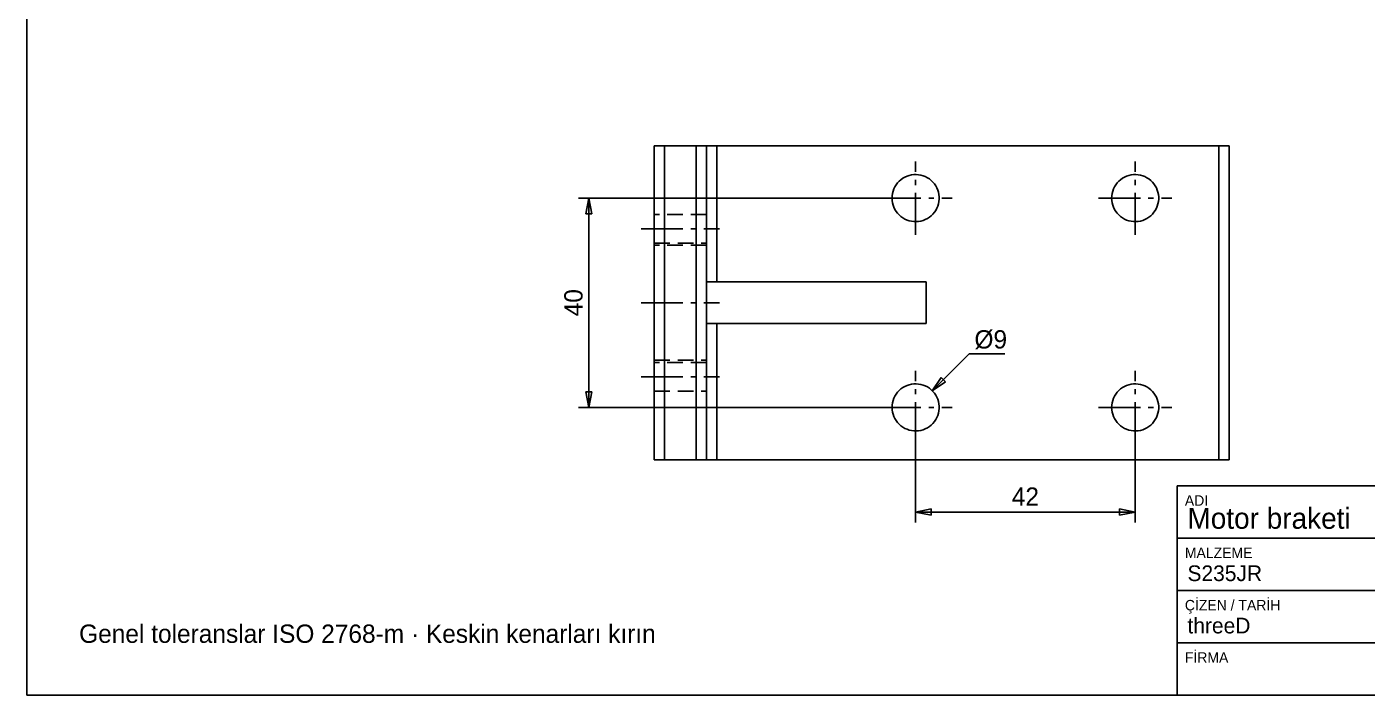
# Model space of a CAD drawing. Header units: millimetres. Extents: x 10 to 410, y 10 to 287.
# Drawn here: x 10 to 266.4, y 10 to 137.7 of the extents above; entities that cross this region are included whole.
import ezdxf
from ezdxf.enums import TextEntityAlignment as Align

# ---------------------------------------------------------------- set-up
doc = ezdxf.new("R2010")
doc.units = ezdxf.units.MM
doc.linetypes.add('CENTER', pattern=[12, 8, -1.5, 1, -1.5])
doc.linetypes.add('HIDDEN', pattern=[4.5, 3, -1.5])

msp = doc.modelspace()

# ---------------------------------------------------------------- linework, layer by layer
at = {"layer": 'CERCEVE', "linetype": 'CONTINUOUS'}
for p, q in [((10, 287), (10, 10)), ((410, 50), (230, 50)), ((230, 50), (230, 10)), ((10, 10), (410, 10)), ((230, 10), (410, 10))]:
    msp.add_line(p, q, dxfattribs=at)
at = {"layer": 'EKSEN', "linetype": 'CENTER'}
for p, q in [((180, 98), (180, 112)), ((222, 98), (222, 112)), ((142, 107.75), (142, 96.25)), ((173, 105), (187, 105)), ((215, 105), (229, 105)), ((127.5, 99.14), (142.5, 99.14)), ((132, 95), (132, 75)), ((138, 95), (138, 75)), ((238, 95), (238, 75)), ((127.5, 85), (142.5, 85)), ((142, 73.75), (142, 62.25)), ((180, 58), (180, 72)), ((222, 58), (222, 72)), ((127.5, 70.86), (142.5, 70.86)), ((173, 65), (187, 65)), ((215, 65), (229, 65))]:
    msp.add_line(p, q, dxfattribs=at)
at = {"layer": 'GIZLI', "linetype": 'HIDDEN'}
for p, q in [((132, 115), (130, 115)), ((130, 115), (130, 55)), ((132, 115), (238, 115)), ((140, 115), (140, 89)), ((238, 115), (240, 115)), ((240, 115), (240, 55)), ((176.2819, 107.5349), (176.5528, 107.8925)), ((176.5528, 107.8925), (176.8579, 108.2214)), ((176.8579, 108.2214), (177.1943, 108.5182)), ((177.1943, 108.5182), (177.5585, 108.7801)), ((177.5585, 108.7801), (177.9471, 109.0044)), ((177.9471, 109.0044), (178.356, 109.1889)), ((178.356, 109.1889), (178.7812, 109.3318)), ((178.7812, 109.3318), (179.2186, 109.4316)), ((179.2186, 109.4316), (179.6637, 109.4874)), ((179.6637, 109.4874), (180.1122, 109.4986)), ((180.1122, 109.4986), (180.5595, 109.4651)), ((180.5595, 109.4651), (181.0013, 109.3872)), ((181.0013, 109.3872), (181.4332, 109.2657)), ((181.4332, 109.2657), (181.8508, 109.1018)), ((181.8508, 109.1018), (182.25, 108.8971)), ((182.25, 108.8971), (182.6268, 108.6537)), ((182.6268, 108.6537), (182.9776, 108.374)), ((182.9776, 108.374), (183.2987, 108.0608)), ((183.2987, 108.0608), (183.5871, 107.7171)), ((183.5871, 107.7171), (183.8398, 107.3465)), ((218.2819, 107.5349), (218.5528, 107.8925)), ((218.5528, 107.8925), (218.8579, 108.2214)), ((218.8579, 108.2214), (219.1943, 108.5182)), ((219.1943, 108.5182), (219.5585, 108.7801)), ((219.5585, 108.7801), (219.9471, 109.0044)), ((219.9471, 109.0044), (220.356, 109.1889)), ((220.356, 109.1889), (220.7812, 109.3318)), ((220.7812, 109.3318), (221.2186, 109.4316)), ((221.2186, 109.4316), (221.6637, 109.4874)), ((221.6637, 109.4874), (222.1122, 109.4986)), ((222.1122, 109.4986), (222.5595, 109.4651)), ((222.5595, 109.4651), (223.0013, 109.3872)), ((223.0013, 109.3872), (223.4332, 109.2657)), ((223.4332, 109.2657), (223.8508, 109.1018)), ((223.8508, 109.1018), (224.25, 108.8971)), ((224.25, 108.8971), (224.6268, 108.6537)), ((224.6268, 108.6537), (224.9776, 108.374)), ((224.9776, 108.374), (225.2987, 108.0608)), ((225.2987, 108.0608), (225.5871, 107.7171)), ((225.5871, 107.7171), (225.8398, 107.3465)), ((175.5, 105), (175.5224, 105.4481)), ((175.5224, 105.4481), (175.5892, 105.8917)), ((175.5892, 105.8917), (175.6999, 106.3264)), ((175.6999, 106.3264), (175.8534, 106.748)), ((175.8534, 106.748), (176.048, 107.1521)), ((176.048, 107.1521), (176.2819, 107.5349)), ((183.8398, 107.3465), (184.0544, 106.9525)), ((184.0544, 106.9525), (184.2286, 106.5391)), ((184.2286, 106.5391), (184.3608, 106.1104)), ((184.3608, 106.1104), (184.4497, 105.6707)), ((184.4497, 105.6707), (184.4944, 105.2243)), ((184.4944, 105.2243), (184.4944, 104.7757)), ((217.5, 105), (217.5224, 105.4481)), ((217.5224, 105.4481), (217.5892, 105.8917)), ((217.5892, 105.8917), (217.6999, 106.3264)), ((217.6999, 106.3264), (217.8534, 106.748)), ((217.8534, 106.748), (218.048, 107.1521)), ((218.048, 107.1521), (218.2819, 107.5349)), ((225.8398, 107.3465), (226.0544, 106.9525)), ((226.0544, 106.9525), (226.2286, 106.5391)), ((226.2286, 106.5391), (226.3608, 106.1104)), ((226.3608, 106.1104), (226.4497, 105.6707)), ((226.4497, 105.6707), (226.4944, 105.2243)), ((226.4944, 105.2243), (226.4944, 104.7757)), ((175.5224, 104.5519), (175.5, 105)), ((175.5892, 104.1083), (175.5224, 104.5519)), ((175.6999, 103.6736), (175.5892, 104.1083)), ((175.8534, 103.252), (175.6999, 103.6736)), ((176.048, 102.8479), (175.8534, 103.252)), ((176.2819, 102.4651), (176.048, 102.8479)), ((183.8398, 102.6535), (183.5871, 102.2829)), ((184.0544, 103.0475), (183.8398, 102.6535)), ((184.2286, 103.4609), (184.0544, 103.0475)), ((184.3608, 103.8896), (184.2286, 103.4609)), ((184.4497, 104.3293), (184.3608, 103.8896)), ((184.4944, 104.7757), (184.4497, 104.3293)), ((217.5224, 104.5519), (217.5, 105)), ((217.5892, 104.1083), (217.5224, 104.5519)), ((217.6999, 103.6736), (217.5892, 104.1083)), ((217.8534, 103.252), (217.6999, 103.6736)), ((218.048, 102.8479), (217.8534, 103.252)), ((218.2819, 102.4651), (218.048, 102.8479)), ((225.8398, 102.6535), (225.5871, 102.2829)), ((226.0544, 103.0475), (225.8398, 102.6535)), ((226.2286, 103.4609), (226.0544, 103.0475)), ((226.3608, 103.8896), (226.2286, 103.4609)), ((226.4497, 104.3293), (226.3608, 103.8896)), ((226.4944, 104.7757), (226.4497, 104.3293)), ((130, 101.89), (130, 96.39)), ((130, 96.39), (130, 101.89)), ((130, 101.89), (130, 96.39)), ((130, 96.39), (130, 101.89)), ((140, 101.89), (130, 101.89)), ((140, 101.89), (130, 101.89)), ((140, 101.89), (140, 96.39)), ((140, 96.39), (140, 101.89)), ((140, 101.89), (140, 96.39)), ((140, 96.39), (140, 101.89)), ((176.5528, 102.1075), (176.2819, 102.4651)), ((176.8579, 101.7786), (176.5528, 102.1075)), ((177.1943, 101.4818), (176.8579, 101.7786)), ((177.5585, 101.2199), (177.1943, 101.4818)), ((177.9471, 100.9956), (177.5585, 101.2199)), ((178.356, 100.8111), (177.9471, 100.9956)), ((178.7812, 100.6682), (178.356, 100.8111)), ((179.2186, 100.5684), (178.7812, 100.6682)), ((179.6637, 100.5126), (179.2186, 100.5684)), ((180.1122, 100.5014), (179.6637, 100.5126)), ((180.5595, 100.5349), (180.1122, 100.5014)), ((181.0013, 100.6128), (180.5595, 100.5349)), ((181.4332, 100.7343), (181.0013, 100.6128)), ((181.8508, 100.8982), (181.4332, 100.7343)), ((182.25, 101.1029), (181.8508, 100.8982)), ((182.6268, 101.3463), (182.25, 101.1029)), ((182.9776, 101.626), (182.6268, 101.3463)), ((183.2987, 101.9392), (182.9776, 101.626)), ((183.5871, 102.2829), (183.2987, 101.9392)), ((218.5528, 102.1075), (218.2819, 102.4651)), ((218.8579, 101.7786), (218.5528, 102.1075)), ((219.1943, 101.4818), (218.8579, 101.7786)), ((219.5585, 101.2199), (219.1943, 101.4818)), ((219.9471, 100.9956), (219.5585, 101.2199)), ((220.356, 100.8111), (219.9471, 100.9956)), ((220.7812, 100.6682), (220.356, 100.8111)), ((221.2186, 100.5684), (220.7812, 100.6682)), ((221.6637, 100.5126), (221.2186, 100.5684)), ((222.1122, 100.5014), (221.6637, 100.5126)), ((222.5595, 100.5349), (222.1122, 100.5014)), ((223.0013, 100.6128), (222.5595, 100.5349)), ((223.4332, 100.7343), (223.0013, 100.6128)), ((223.8508, 100.8982), (223.4332, 100.7343)), ((224.25, 101.1029), (223.8508, 100.8982)), ((224.6268, 101.3463), (224.25, 101.1029)), ((224.9776, 101.626), (224.6268, 101.3463)), ((225.2987, 101.9392), (224.9776, 101.626)), ((225.5871, 102.2829), (225.2987, 101.9392)), ((130, 96.39), (140, 96.39)), ((130, 96.39), (140, 96.39)), ((130, 96), (130, 74)), ((130, 74), (130, 96)), ((140, 96), (130, 96)), ((140, 96), (140, 74)), ((140, 74), (140, 96)), ((142, 89), (140, 89)), ((140, 89), (140, 81)), ((142, 89), (182, 89)), ((140, 81), (140, 55)), ((142, 81), (140, 81)), ((142, 81), (182, 81)), ((130, 74), (140, 74)), ((130, 73.61), (130, 68.11)), ((130, 68.11), (130, 73.61)), ((130, 73.61), (130, 68.11)), ((130, 68.11), (130, 73.61)), ((140, 73.61), (130, 73.61)), ((140, 73.61), (130, 73.61)), ((140, 73.61), (140, 68.11)), ((140, 68.11), (140, 73.61)), ((140, 73.61), (140, 68.11)), ((140, 68.11), (140, 73.61)), ((178.356, 69.1889), (178.7812, 69.3318)), ((178.7812, 69.3318), (179.2186, 69.4316)), ((179.2186, 69.4316), (179.6637, 69.4874)), ((179.6637, 69.4874), (180.1122, 69.4986)), ((180.1122, 69.4986), (180.5595, 69.4651)), ((180.5595, 69.4651), (181.0013, 69.3872)), ((181.0013, 69.3872), (181.4332, 69.2657)), ((181.4332, 69.2657), (181.8508, 69.1018)), ((220.356, 69.1889), (220.7812, 69.3318)), ((220.7812, 69.3318), (221.2186, 69.4316)), ((221.2186, 69.4316), (221.6637, 69.4874)), ((221.6637, 69.4874), (222.1122, 69.4986)), ((222.1122, 69.4986), (222.5595, 69.4651)), ((222.5595, 69.4651), (223.0013, 69.3872)), ((223.0013, 69.3872), (223.4332, 69.2657)), ((223.4332, 69.2657), (223.8508, 69.1018)), ((130, 68.11), (140, 68.11)), ((130, 68.11), (140, 68.11)), ((175.6999, 66.3264), (175.8534, 66.748)), ((175.8534, 66.748), (176.048, 67.1521)), ((176.048, 67.1521), (176.2819, 67.5349)), ((176.2819, 67.5349), (176.5528, 67.8925)), ((176.5528, 67.8925), (176.8579, 68.2214)), ((176.8579, 68.2214), (177.1943, 68.5182)), ((177.1943, 68.5182), (177.5585, 68.7801)), ((177.5585, 68.7801), (177.9471, 69.0044)), ((177.9471, 69.0044), (178.356, 69.1889)), ((181.8508, 69.1018), (182.25, 68.8971)), ((182.25, 68.8971), (182.6268, 68.6537)), ((182.6268, 68.6537), (182.9776, 68.374)), ((182.9776, 68.374), (183.2987, 68.0608)), ((183.2987, 68.0608), (183.5871, 67.7171)), ((183.5871, 67.7171), (183.8398, 67.3465)), ((183.8398, 67.3465), (184.0544, 66.9525)), ((184.0544, 66.9525), (184.2286, 66.5391)), ((217.6999, 66.3264), (217.8534, 66.748)), ((217.8534, 66.748), (218.048, 67.1521)), ((218.048, 67.1521), (218.2819, 67.5349)), ((218.2819, 67.5349), (218.5528, 67.8925)), ((218.5528, 67.8925), (218.8579, 68.2214)), ((218.8579, 68.2214), (219.1943, 68.5182)), ((219.1943, 68.5182), (219.5585, 68.7801)), ((219.5585, 68.7801), (219.9471, 69.0044)), ((219.9471, 69.0044), (220.356, 69.1889)), ((223.8508, 69.1018), (224.25, 68.8971)), ((224.25, 68.8971), (224.6268, 68.6537)), ((224.6268, 68.6537), (224.9776, 68.374)), ((224.9776, 68.374), (225.2987, 68.0608)), ((225.2987, 68.0608), (225.5871, 67.7171)), ((225.5871, 67.7171), (225.8398, 67.3465)), ((225.8398, 67.3465), (226.0544, 66.9525)), ((226.0544, 66.9525), (226.2286, 66.5391)), ((175.5, 65), (175.5224, 65.4481)), ((175.5224, 64.5519), (175.5, 65)), ((175.5224, 65.4481), (175.5892, 65.8917)), ((175.5892, 64.1083), (175.5224, 64.5519)), ((175.5892, 65.8917), (175.6999, 66.3264)), ((175.6999, 63.6736), (175.5892, 64.1083)), ((184.2286, 66.5391), (184.3608, 66.1104)), ((184.3608, 66.1104), (184.4497, 65.6707)), ((184.4497, 64.3293), (184.3608, 63.8896)), ((184.4497, 65.6707), (184.4944, 65.2243)), ((184.4944, 64.7757), (184.4497, 64.3293)), ((184.4944, 65.2243), (184.4944, 64.7757)), ((217.5, 65), (217.5224, 65.4481)), ((217.5224, 64.5519), (217.5, 65)), ((217.5224, 65.4481), (217.5892, 65.8917)), ((217.5892, 64.1083), (217.5224, 64.5519)), ((217.5892, 65.8917), (217.6999, 66.3264)), ((217.6999, 63.6736), (217.5892, 64.1083)), ((226.2286, 66.5391), (226.3608, 66.1104)), ((226.3608, 66.1104), (226.4497, 65.6707)), ((226.4497, 64.3293), (226.3608, 63.8896)), ((226.4497, 65.6707), (226.4944, 65.2243)), ((226.4944, 64.7757), (226.4497, 64.3293)), ((226.4944, 65.2243), (226.4944, 64.7757)), ((175.8534, 63.252), (175.6999, 63.6736)), ((176.048, 62.8479), (175.8534, 63.252)), ((176.2819, 62.4651), (176.048, 62.8479)), ((176.5528, 62.1075), (176.2819, 62.4651)), ((176.8579, 61.7786), (176.5528, 62.1075)), ((177.1943, 61.4818), (176.8579, 61.7786)), ((182.9776, 61.626), (182.6268, 61.3463)), ((183.2987, 61.9392), (182.9776, 61.626)), ((183.5871, 62.2829), (183.2987, 61.9392)), ((183.8398, 62.6535), (183.5871, 62.2829)), ((184.0544, 63.0475), (183.8398, 62.6535)), ((184.2286, 63.4609), (184.0544, 63.0475)), ((184.3608, 63.8896), (184.2286, 63.4609)), ((217.8534, 63.252), (217.6999, 63.6736)), ((218.048, 62.8479), (217.8534, 63.252)), ((218.2819, 62.4651), (218.048, 62.8479)), ((218.5528, 62.1075), (218.2819, 62.4651)), ((218.8579, 61.7786), (218.5528, 62.1075)), ((219.1943, 61.4818), (218.8579, 61.7786)), ((224.9776, 61.626), (224.6268, 61.3463)), ((225.2987, 61.9392), (224.9776, 61.626)), ((225.5871, 62.2829), (225.2987, 61.9392)), ((225.8398, 62.6535), (225.5871, 62.2829)), ((226.0544, 63.0475), (225.8398, 62.6535)), ((226.2286, 63.4609), (226.0544, 63.0475)), ((226.3608, 63.8896), (226.2286, 63.4609)), ((177.5585, 61.2199), (177.1943, 61.4818)), ((177.9471, 60.9956), (177.5585, 61.2199)), ((178.356, 60.8111), (177.9471, 60.9956)), ((178.7812, 60.6682), (178.356, 60.8111)), ((179.2186, 60.5684), (178.7812, 60.6682)), ((179.6637, 60.5126), (179.2186, 60.5684)), ((180.1122, 60.5014), (179.6637, 60.5126)), ((180.5595, 60.5349), (180.1122, 60.5014)), ((181.0013, 60.6128), (180.5595, 60.5349)), ((181.4332, 60.7343), (181.0013, 60.6128)), ((181.8508, 60.8982), (181.4332, 60.7343)), ((182.25, 61.1029), (181.8508, 60.8982)), ((182.6268, 61.3463), (182.25, 61.1029)), ((219.5585, 61.2199), (219.1943, 61.4818)), ((219.9471, 60.9956), (219.5585, 61.2199)), ((220.356, 60.8111), (219.9471, 60.9956)), ((220.7812, 60.6682), (220.356, 60.8111)), ((221.2186, 60.5684), (220.7812, 60.6682)), ((221.6637, 60.5126), (221.2186, 60.5684)), ((222.1122, 60.5014), (221.6637, 60.5126)), ((222.5595, 60.5349), (222.1122, 60.5014)), ((223.0013, 60.6128), (222.5595, 60.5349)), ((223.4332, 60.7343), (223.0013, 60.6128)), ((223.8508, 60.8982), (223.4332, 60.7343)), ((224.25, 61.1029), (223.8508, 60.8982)), ((224.6268, 61.3463), (224.25, 61.1029)), ((132, 55), (130, 55)), ((132, 55), (238, 55)), ((238, 55), (240, 55))]:
    msp.add_line(p, q, dxfattribs=at)
at = {"layer": 'GORUNEN', "linetype": 'CONTINUOUS'}
for p, q in [((130, 115), (132, 115)), ((130, 115), (130, 55)), ((138, 115), (132, 115)), ((138, 115), (140, 115)), ((142, 115), (140, 115)), ((140, 115), (140, 55)), ((238, 115), (142, 115)), ((240, 115), (238, 115)), ((240, 115), (240, 55)), ((176.2819, 107.5349), (176.5528, 107.8925)), ((176.5528, 107.8925), (176.8579, 108.2214)), ((176.8579, 108.2214), (177.1943, 108.5182)), ((177.1943, 108.5182), (177.5585, 108.7801)), ((177.5585, 108.7801), (177.9471, 109.0044)), ((177.9471, 109.0044), (178.356, 109.1889)), ((178.356, 109.1889), (178.7812, 109.3318)), ((178.7812, 109.3318), (179.2186, 109.4316)), ((179.2186, 109.4316), (179.6637, 109.4874)), ((179.6637, 109.4874), (180.1122, 109.4986)), ((180.1122, 109.4986), (180.5595, 109.4651)), ((180.5595, 109.4651), (181.0013, 109.3872)), ((181.0013, 109.3872), (181.4332, 109.2657)), ((181.4332, 109.2657), (181.8508, 109.1018)), ((181.8508, 109.1018), (182.25, 108.8971)), ((182.25, 108.8971), (182.6268, 108.6537)), ((182.6268, 108.6537), (182.9776, 108.374)), ((182.9776, 108.374), (183.2987, 108.0608)), ((183.2987, 108.0608), (183.5871, 107.7171)), ((183.5871, 107.7171), (183.8398, 107.3465)), ((218.2819, 107.5349), (218.5528, 107.8925)), ((218.5528, 107.8925), (218.8579, 108.2214)), ((218.8579, 108.2214), (219.1943, 108.5182)), ((219.1943, 108.5182), (219.5585, 108.7801)), ((219.5585, 108.7801), (219.9471, 109.0044)), ((219.9471, 109.0044), (220.356, 109.1889)), ((220.356, 109.1889), (220.7812, 109.3318)), ((220.7812, 109.3318), (221.2186, 109.4316)), ((221.2186, 109.4316), (221.6637, 109.4874)), ((221.6637, 109.4874), (222.1122, 109.4986)), ((222.1122, 109.4986), (222.5595, 109.4651)), ((222.5595, 109.4651), (223.0013, 109.3872)), ((223.0013, 109.3872), (223.4332, 109.2657)), ((223.4332, 109.2657), (223.8508, 109.1018)), ((223.8508, 109.1018), (224.25, 108.8971)), ((224.25, 108.8971), (224.6268, 108.6537)), ((224.6268, 108.6537), (224.9776, 108.374)), ((224.9776, 108.374), (225.2987, 108.0608)), ((225.2987, 108.0608), (225.5871, 107.7171)), ((225.5871, 107.7171), (225.8398, 107.3465)), ((175.5, 105), (175.5224, 105.4481)), ((175.5224, 105.4481), (175.5892, 105.8917)), ((175.5892, 105.8917), (175.6999, 106.3264)), ((175.6999, 106.3264), (175.8534, 106.748)), ((175.8534, 106.748), (176.048, 107.1521)), ((176.048, 107.1521), (176.2819, 107.5349)), ((183.8398, 107.3465), (184.0544, 106.9525)), ((184.0544, 106.9525), (184.2286, 106.5391)), ((184.2286, 106.5391), (184.3608, 106.1104)), ((184.3608, 106.1104), (184.4497, 105.6707)), ((184.4497, 105.6707), (184.4944, 105.2243)), ((184.4944, 105.2243), (184.4944, 104.7757)), ((217.5, 105), (217.5224, 105.4481)), ((217.5224, 105.4481), (217.5892, 105.8917)), ((217.5892, 105.8917), (217.6999, 106.3264)), ((217.6999, 106.3264), (217.8534, 106.748)), ((217.8534, 106.748), (218.048, 107.1521)), ((218.048, 107.1521), (218.2819, 107.5349)), ((225.8398, 107.3465), (226.0544, 106.9525)), ((226.0544, 106.9525), (226.2286, 106.5391)), ((226.2286, 106.5391), (226.3608, 106.1104)), ((226.3608, 106.1104), (226.4497, 105.6707)), ((226.4497, 105.6707), (226.4944, 105.2243)), ((226.4944, 105.2243), (226.4944, 104.7757)), ((175.5224, 104.5519), (175.5, 105)), ((175.5892, 104.1083), (175.5224, 104.5519)), ((175.6999, 103.6736), (175.5892, 104.1083)), ((175.8534, 103.252), (175.6999, 103.6736)), ((176.048, 102.8479), (175.8534, 103.252)), ((176.2819, 102.4651), (176.048, 102.8479)), ((183.8398, 102.6535), (183.5871, 102.2829)), ((184.0544, 103.0475), (183.8398, 102.6535)), ((184.2286, 103.4609), (184.0544, 103.0475)), ((184.3608, 103.8896), (184.2286, 103.4609)), ((184.4497, 104.3293), (184.3608, 103.8896)), ((184.4944, 104.7757), (184.4497, 104.3293)), ((217.5224, 104.5519), (217.5, 105)), ((217.5892, 104.1083), (217.5224, 104.5519)), ((217.6999, 103.6736), (217.5892, 104.1083)), ((217.8534, 103.252), (217.6999, 103.6736)), ((218.048, 102.8479), (217.8534, 103.252)), ((218.2819, 102.4651), (218.048, 102.8479)), ((225.8398, 102.6535), (225.5871, 102.2829)), ((226.0544, 103.0475), (225.8398, 102.6535)), ((226.2286, 103.4609), (226.0544, 103.0475)), ((226.3608, 103.8896), (226.2286, 103.4609)), ((226.4497, 104.3293), (226.3608, 103.8896)), ((226.4944, 104.7757), (226.4497, 104.3293)), ((176.5528, 102.1075), (176.2819, 102.4651)), ((176.8579, 101.7786), (176.5528, 102.1075)), ((177.1943, 101.4818), (176.8579, 101.7786)), ((177.5585, 101.2199), (177.1943, 101.4818)), ((177.9471, 100.9956), (177.5585, 101.2199)), ((178.356, 100.8111), (177.9471, 100.9956)), ((178.7812, 100.6682), (178.356, 100.8111)), ((179.2186, 100.5684), (178.7812, 100.6682)), ((179.6637, 100.5126), (179.2186, 100.5684)), ((180.1122, 100.5014), (179.6637, 100.5126)), ((180.5595, 100.5349), (180.1122, 100.5014)), ((181.0013, 100.6128), (180.5595, 100.5349)), ((181.4332, 100.7343), (181.0013, 100.6128)), ((181.8508, 100.8982), (181.4332, 100.7343)), ((182.25, 101.1029), (181.8508, 100.8982)), ((182.6268, 101.3463), (182.25, 101.1029)), ((182.9776, 101.626), (182.6268, 101.3463)), ((183.2987, 101.9392), (182.9776, 101.626)), ((183.5871, 102.2829), (183.2987, 101.9392)), ((218.5528, 102.1075), (218.2819, 102.4651)), ((218.8579, 101.7786), (218.5528, 102.1075)), ((219.1943, 101.4818), (218.8579, 101.7786)), ((219.5585, 101.2199), (219.1943, 101.4818)), ((219.9471, 100.9956), (219.5585, 101.2199)), ((220.356, 100.8111), (219.9471, 100.9956)), ((220.7812, 100.6682), (220.356, 100.8111)), ((221.2186, 100.5684), (220.7812, 100.6682)), ((221.6637, 100.5126), (221.2186, 100.5684)), ((222.1122, 100.5014), (221.6637, 100.5126)), ((222.5595, 100.5349), (222.1122, 100.5014)), ((223.0013, 100.6128), (222.5595, 100.5349)), ((223.4332, 100.7343), (223.0013, 100.6128)), ((223.8508, 100.8982), (223.4332, 100.7343)), ((224.25, 101.1029), (223.8508, 100.8982)), ((224.6268, 101.3463), (224.25, 101.1029)), ((224.9776, 101.626), (224.6268, 101.3463)), ((225.2987, 101.9392), (224.9776, 101.626)), ((225.5871, 102.2829), (225.2987, 101.9392)), ((182, 89), (140, 89)), ((182, 89), (182, 81)), ((182, 81), (140, 81)), ((178.356, 69.1889), (178.7812, 69.3318)), ((178.7812, 69.3318), (179.2186, 69.4316)), ((179.2186, 69.4316), (179.6637, 69.4874)), ((179.6637, 69.4874), (180.1122, 69.4986)), ((180.1122, 69.4986), (180.5595, 69.4651)), ((180.5595, 69.4651), (181.0013, 69.3872)), ((181.0013, 69.3872), (181.4332, 69.2657)), ((181.4332, 69.2657), (181.8508, 69.1018)), ((220.356, 69.1889), (220.7812, 69.3318)), ((220.7812, 69.3318), (221.2186, 69.4316)), ((221.2186, 69.4316), (221.6637, 69.4874)), ((221.6637, 69.4874), (222.1122, 69.4986)), ((222.1122, 69.4986), (222.5595, 69.4651)), ((222.5595, 69.4651), (223.0013, 69.3872)), ((223.0013, 69.3872), (223.4332, 69.2657)), ((223.4332, 69.2657), (223.8508, 69.1018)), ((175.6999, 66.3264), (175.8534, 66.748)), ((175.8534, 66.748), (176.048, 67.1521)), ((176.048, 67.1521), (176.2819, 67.5349)), ((176.2819, 67.5349), (176.5528, 67.8925)), ((176.5528, 67.8925), (176.8579, 68.2214)), ((176.8579, 68.2214), (177.1943, 68.5182)), ((177.1943, 68.5182), (177.5585, 68.7801)), ((177.5585, 68.7801), (177.9471, 69.0044)), ((177.9471, 69.0044), (178.356, 69.1889)), ((181.8508, 69.1018), (182.25, 68.8971)), ((182.25, 68.8971), (182.6268, 68.6537)), ((182.6268, 68.6537), (182.9776, 68.374)), ((182.9776, 68.374), (183.2987, 68.0608)), ((183.2987, 68.0608), (183.5871, 67.7171)), ((183.5871, 67.7171), (183.8398, 67.3465)), ((183.8398, 67.3465), (184.0544, 66.9525)), ((184.0544, 66.9525), (184.2286, 66.5391)), ((217.6999, 66.3264), (217.8534, 66.748)), ((217.8534, 66.748), (218.048, 67.1521)), ((218.048, 67.1521), (218.2819, 67.5349)), ((218.2819, 67.5349), (218.5528, 67.8925)), ((218.5528, 67.8925), (218.8579, 68.2214)), ((218.8579, 68.2214), (219.1943, 68.5182)), ((219.1943, 68.5182), (219.5585, 68.7801)), ((219.5585, 68.7801), (219.9471, 69.0044)), ((219.9471, 69.0044), (220.356, 69.1889)), ((223.8508, 69.1018), (224.25, 68.8971)), ((224.25, 68.8971), (224.6268, 68.6537)), ((224.6268, 68.6537), (224.9776, 68.374)), ((224.9776, 68.374), (225.2987, 68.0608)), ((225.2987, 68.0608), (225.5871, 67.7171)), ((225.5871, 67.7171), (225.8398, 67.3465)), ((225.8398, 67.3465), (226.0544, 66.9525)), ((226.0544, 66.9525), (226.2286, 66.5391)), ((175.5, 65), (175.5224, 65.4481)), ((175.5224, 64.5519), (175.5, 65)), ((175.5224, 65.4481), (175.5892, 65.8917)), ((175.5892, 64.1083), (175.5224, 64.5519)), ((175.5892, 65.8917), (175.6999, 66.3264)), ((175.6999, 63.6736), (175.5892, 64.1083)), ((184.2286, 66.5391), (184.3608, 66.1104)), ((184.3608, 66.1104), (184.4497, 65.6707)), ((184.4497, 64.3293), (184.3608, 63.8896)), ((184.4497, 65.6707), (184.4944, 65.2243)), ((184.4944, 64.7757), (184.4497, 64.3293)), ((184.4944, 65.2243), (184.4944, 64.7757)), ((217.5, 65), (217.5224, 65.4481)), ((217.5224, 64.5519), (217.5, 65)), ((217.5224, 65.4481), (217.5892, 65.8917)), ((217.5892, 64.1083), (217.5224, 64.5519)), ((217.5892, 65.8917), (217.6999, 66.3264)), ((217.6999, 63.6736), (217.5892, 64.1083)), ((226.2286, 66.5391), (226.3608, 66.1104)), ((226.3608, 66.1104), (226.4497, 65.6707)), ((226.4497, 64.3293), (226.3608, 63.8896)), ((226.4497, 65.6707), (226.4944, 65.2243)), ((226.4944, 64.7757), (226.4497, 64.3293)), ((226.4944, 65.2243), (226.4944, 64.7757)), ((175.8534, 63.252), (175.6999, 63.6736)), ((176.048, 62.8479), (175.8534, 63.252)), ((176.2819, 62.4651), (176.048, 62.8479)), ((176.5528, 62.1075), (176.2819, 62.4651)), ((176.8579, 61.7786), (176.5528, 62.1075)), ((177.1943, 61.4818), (176.8579, 61.7786)), ((182.9776, 61.626), (182.6268, 61.3463)), ((183.2987, 61.9392), (182.9776, 61.626)), ((183.5871, 62.2829), (183.2987, 61.9392)), ((183.8398, 62.6535), (183.5871, 62.2829)), ((184.0544, 63.0475), (183.8398, 62.6535)), ((184.2286, 63.4609), (184.0544, 63.0475)), ((184.3608, 63.8896), (184.2286, 63.4609)), ((217.8534, 63.252), (217.6999, 63.6736)), ((218.048, 62.8479), (217.8534, 63.252)), ((218.2819, 62.4651), (218.048, 62.8479)), ((218.5528, 62.1075), (218.2819, 62.4651)), ((218.8579, 61.7786), (218.5528, 62.1075)), ((219.1943, 61.4818), (218.8579, 61.7786)), ((224.9776, 61.626), (224.6268, 61.3463)), ((225.2987, 61.9392), (224.9776, 61.626)), ((225.5871, 62.2829), (225.2987, 61.9392)), ((225.8398, 62.6535), (225.5871, 62.2829)), ((226.0544, 63.0475), (225.8398, 62.6535)), ((226.2286, 63.4609), (226.0544, 63.0475)), ((226.3608, 63.8896), (226.2286, 63.4609)), ((177.5585, 61.2199), (177.1943, 61.4818)), ((177.9471, 60.9956), (177.5585, 61.2199)), ((178.356, 60.8111), (177.9471, 60.9956)), ((178.7812, 60.6682), (178.356, 60.8111)), ((179.2186, 60.5684), (178.7812, 60.6682)), ((179.6637, 60.5126), (179.2186, 60.5684)), ((180.1122, 60.5014), (179.6637, 60.5126)), ((180.5595, 60.5349), (180.1122, 60.5014)), ((181.0013, 60.6128), (180.5595, 60.5349)), ((181.4332, 60.7343), (181.0013, 60.6128)), ((181.8508, 60.8982), (181.4332, 60.7343)), ((182.25, 61.1029), (181.8508, 60.8982)), ((182.6268, 61.3463), (182.25, 61.1029)), ((219.5585, 61.2199), (219.1943, 61.4818)), ((219.9471, 60.9956), (219.5585, 61.2199)), ((220.356, 60.8111), (219.9471, 60.9956)), ((220.7812, 60.6682), (220.356, 60.8111)), ((221.2186, 60.5684), (220.7812, 60.6682)), ((221.6637, 60.5126), (221.2186, 60.5684)), ((222.1122, 60.5014), (221.6637, 60.5126)), ((222.5595, 60.5349), (222.1122, 60.5014)), ((223.0013, 60.6128), (222.5595, 60.5349)), ((223.4332, 60.7343), (223.0013, 60.6128)), ((223.8508, 60.8982), (223.4332, 60.7343)), ((224.25, 61.1029), (223.8508, 60.8982)), ((224.6268, 61.3463), (224.25, 61.1029)), ((130, 55), (132, 55)), ((138, 55), (132, 55)), ((138, 55), (140, 55)), ((142, 55), (140, 55)), ((238, 55), (142, 55)), ((240, 55), (238, 55))]:
    msp.add_line(p, q, dxfattribs=at)
at = {"layer": 'INCE', "linetype": 'CONTINUOUS'}
for p, q in [((132, 115), (132, 55)), ((138, 115), (138, 55)), ((142, 115), (142, 89)), ((238, 115), (238, 55)), ((142, 81), (142, 55)), ((230, 40), (410, 40)), ((230, 30), (410, 30)), ((230, 20), (410, 20))]:
    msp.add_line(p, q, dxfattribs=at)
at = {"layer": 'OLCU', "linetype": 'CONTINUOUS'}
for p, q in [((179, 105), (115.5, 105)), ((117.5, 105), (116.9, 102)), ((117.5, 65), (117.5, 105)), ((118.1, 102), (117.5, 105)), ((116.9, 102), (118.1, 102)), ((183.182, 68.182), (190.253, 75.253)), ((190.253, 75.253), (197.053, 75.253)), ((184.879, 70.7276), (183.182, 68.182)), ((183.182, 68.182), (185.7276, 69.879)), ((185.7276, 69.879), (184.879, 70.7276)), ((118.1, 68), (116.9, 68)), ((116.9, 68), (117.5, 65)), ((117.5, 65), (118.1, 68)), ((179, 65), (115.5, 65)), ((180, 64), (180, 43)), ((222, 64), (222, 43)), ((183, 45.6), (180, 45)), ((180, 45), (222, 45)), ((180, 45), (183, 44.4)), ((183, 44.4), (183, 45.6)), ((222, 45), (219, 45.6)), ((219, 45.6), (219, 44.4)), ((219, 44.4), (222, 45))]:
    msp.add_line(p, q, dxfattribs=at)

# ---------------------------------------------------------------- texts
at = {"layer": 'YAZI'}
msp.add_text('40', height=3.5, rotation=90, dxfattribs=at).set_placement((116.3, 85), align=Align.CENTER)
for s, height, p in [('Ø9', 3.5, (191.253, 76.253)), ('ADI', 2, (231.5, 46.2)), ('Motor braketi', 4, (232, 41.8)), ('MALZEME', 2, (231.5, 36.2)), ('S235JR', 3, (232, 31.8)), ('ÇİZEN / TARİH', 2, (231.5, 26.2)), ('Genel toleranslar ISO 2768-m · Keskin kenarları kırın', 3.5, (20, 20)), ('threeD  ', 3, (232, 21.8)), ('FİRMA', 2, (231.5, 16.2))]:
    msp.add_text(s, height=height, dxfattribs=at).set_placement(p)
msp.add_text('42', height=3.5, dxfattribs=at).set_placement((201, 46.2), align=Align.CENTER)

doc.saveas('drawing.dxf')
